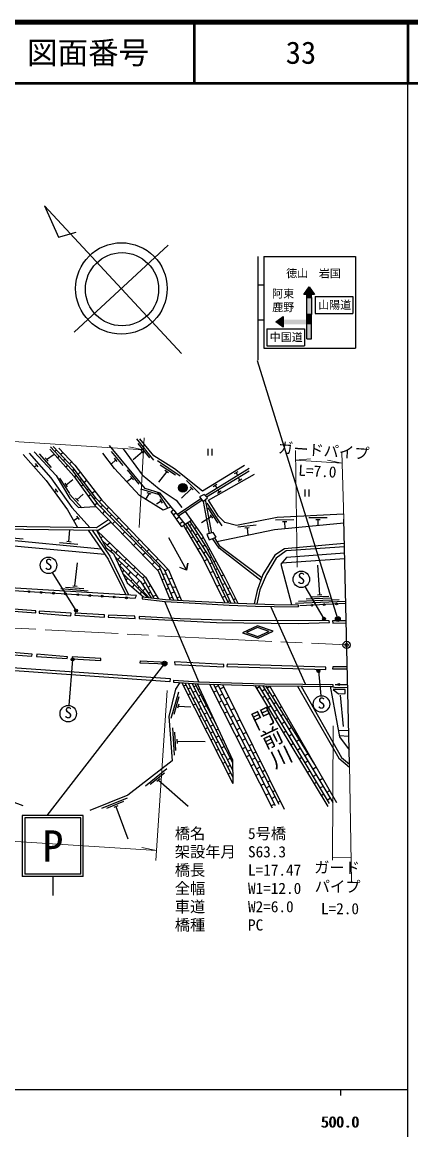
# Model space of a CAD drawing. Units: millimetres at full size, sheet at 1:1000; details may follow other scales. Extents: x 40000 to 680000, y 20000 to 380000.
# Drawn here: x 515812 to 579500, y 198357 to 380000 of the extents above; entities that cross this region are included whole.
import ezdxf
from ezdxf.enums import TextEntityAlignment as Align

# ---------------------------------------------------------------- set-up
doc = ezdxf.new("R2010")
doc.units = ezdxf.units.MM
doc.header["$LTSCALE"] = 1000
doc.header["$PDMODE"] = 32
doc.header["$PDSIZE"] = 500
doc.linetypes.add('CHAIN', pattern=[18.5, 12, -1.5, 3.5, -1.5])
for name, color, linetype, lineweight in [('M-BGD', 7, 'Continuous', 25), ('M-BGD-EXST', 7, 'Continuous', 25), ('M-BMK', 2, 'CHAIN', 13), ('M-BMK-OTRS', 5, 'Continuous', 25), ('M-BMK-SRVR', 3, 'Continuous', 25), ('M-STR-HTXT', 7, 'Continuous', 13), ('M-STR-STR1', 1, 'Continuous', 25), ('M-STR-STRC', 7, 'Continuous', 25), ('M-TTL', 2, 'Continuous', 140), ('M-TTL-BAND', 7, 'Continuous', 25), ('M-TTL-LINE', 7, 'Continuous', 50)]:
    doc.layers.add(name, color=color, linetype=linetype, lineweight=lineweight)
for name, color, linetype in [('M-BMK-HTXT', 7, 'Continuous'), ('M-OTRS', 6, 'Continuous'), ('M-TTL-TXT', 7, 'Continuous')]:
    doc.layers.add(name, color=color, linetype=linetype)
doc.styles.add('@ＭＳ ゴシック', font='')
doc.styles.add('ＭＳ ゴシック', font='')
doc.styles.get('@ＭＳ ゴシック').set_extended_font_data('@MS Gothic')
doc.styles.get('ＭＳ ゴシック').set_extended_font_data('MS Gothic')

msp = doc.modelspace()

# ---------------------------------------------------------------- hatches: boundary and pattern name
at = {"layer": 'M-BGD'}
msp.add_hatch(color=256, dxfattribs=at).paths.add_polyline_path([(541451, 303643, 1), (542851, 303643, 1)])
at = {"layer": 'M-BGD-EXST'}
for points in [[(524875, 283616, -1), (524436, 283377, -0.41421), (524535, 283716, -0.41421)], [(565514, 282275, -1), (565075, 282036, -0.41421), (565174, 282375, -0.41421)], [(524297, 275612, -1), (523858, 275373, -0.41421), (523958, 275712, -0.41421)], [(564576, 273728, -1), (564137, 273489, -0.41421), (564237, 273828, -0.41421)]]:
    msp.add_hatch(color=256, dxfattribs=at).paths.add_polyline_path(points)
at = {"layer": 'M-STR-STRC'}
for points in [[(563227, 335336), (563727, 335336), (562852, 336586), (561977, 335336), (562477, 335336)], [(563227, 334836), (563227, 335336), (562477, 335336), (562477, 334836)], [(562477, 334836), (562477, 332065), (563227, 332065), (563227, 334836)], [(558602, 331711), (558602, 331211), (558602, 330461), (558602, 329961), (557352, 330836)], [(557352, 330836), (557887, 331211), (558602, 331211), (558602, 330461), (558602, 329961)], [(558602, 331211), (562477, 331211), (562477, 330461), (558602, 330461)], [(563227, 330461), (563227, 332065), (562477, 332065), (562477, 331211), (562477, 330461)], [(563227, 330461), (563227, 331211), (562477, 331211), (562477, 330461)], [(562477, 330461), (563227, 330461), (563227, 328086), (562477, 328086)], [(567202, 281926, -0.41421), (567324, 282478, -0.41421), (567876, 282356, -1)], [(538803, 274599, -0.41421), (538926, 275151, -0.41421), (539478, 275028, -1)]]:
    msp.add_hatch(color=256, dxfattribs=at).paths.add_polyline_path(points)
h = msp.add_hatch(color=256, dxfattribs=at)
h.paths.add_polyline_path([(554370, 281000), (551921, 279881), (554466, 279002), (556915, 280121)])
h.paths.add_polyline_path([(556243, 280089), (554383, 280731), (552593, 279913), (554453, 279271)], flags=16)

# ---------------------------------------------------------------- linework, layer by layer
at = {"layer": 'M-BGD'}
for p, q in [((537414, 308173), (534587, 311674)), ((536709, 308568), (534824, 310902)), ((518605, 309223), (520586, 306970)), ((519820, 308294), (521052, 309169)), ((521430, 309859), (521141, 309590)), ((521826, 308855), (521575, 308583)), ((522510, 309412), (522155, 309081)), ((532372, 307272), (530454, 309579)), ((535533, 309547), (533999, 308214)), ((535753, 309275), (535314, 309819)), ((546209, 310034), (546209, 308916)), ((546876, 310034), (546876, 308916)), ((518207, 307346), (517816, 307033)), ((518430, 307076), (517984, 307616)), ((519589, 308557), (520051, 308032)), ((522831, 308355), (522543, 308086)), ((523282, 307294), (522970, 307016)), ((523909, 307907), (523570, 307563)), ((531182, 308233), (530380, 307543)), ((531406, 307964), (530959, 308503)), ((541710, 305552), (537961, 308041)), ((540919, 305717), (538420, 307377)), ((552238, 307297), (545336, 303111)), ((521933, 305213), (523572, 302700)), ((524386, 306642), (524068, 306402)), ((524653, 305627), (524369, 305425)), ((525339, 306180), (524964, 305862)), ((533808, 305216), (532979, 304613)), ((534988, 304242), (533093, 306568)), ((534029, 304945), (533587, 305487)), ((539503, 306297), (538155, 304546)), ((539795, 306103), (539212, 306491)), ((545761, 302377), (552985, 306877)), ((553034, 306357), (546043, 302090)), ((551158, 306280), (550551, 305931)), ((550854, 306106), (551090, 305696)), ((551491, 304906), (551257, 305272)), ((521683, 302911), (521287, 303489)), ((522813, 304414), (523195, 303827)), ((523004, 304120), (524123, 304996)), ((525586, 305022), (525282, 304792)), ((525789, 304120), (525466, 303889)), ((526405, 304816), (525975, 304497)), ((526738, 303467), (526448, 303248)), ((538156, 302565), (535276, 303405)), ((543584, 303550), (541894, 301920)), ((544851, 302693), (542744, 304829)), ((543830, 303301), (543338, 303800)), ((547706, 304207), (547134, 303804)), ((547420, 304006), (547712, 303592)), ((551196, 304717), (551786, 305094)), ((562120, 303351), (562120, 302233)), ((562787, 303351), (562787, 302233)), ((521485, 303200), (521085, 302995)), ((523553, 302602), (525565, 300377)), ((524547, 301950), (525016, 301431)), ((524781, 301690), (525783, 302596)), ((527009, 302504), (526642, 302242)), ((527746, 303098), (527293, 302718)), ((527843, 301976), (527565, 301767)), ((528827, 301715), (528435, 301338)), ((536632, 302697), (536025, 301777)), ((536968, 302599), (536296, 302795)), ((539672, 300338), (538045, 302859)), ((538796, 301142), (538417, 301730)), ((541225, 299255), (545068, 301895)), ((545290, 301617), (541435, 298988)), ((545801, 301699), (546810, 296218)), ((547830, 302767), (548428, 303132)), ((548129, 302949), (547934, 303270)), ((528087, 301076), (527681, 300786)), ((528990, 300761), (528670, 300448)), ((529308, 299796), (528949, 299448)), ((530000, 300467), (529622, 300103)), ((538606, 301436), (537833, 300937)), ((545448, 301422), (546447, 296142)), ((548611, 297403), (546114, 301147)), ((547945, 297861), (546281, 300356)), ((524993, 298714), (524248, 298250)), ((525213, 298442), (524773, 298986)), ((530467, 299224), (530161, 298925)), ((530972, 298096), (530605, 297740)), ((531638, 298742), (531270, 298388)), ((541041, 299489), (540636, 299210)), ((541556, 298835), (541121, 298509)), ((542151, 298079), (541656, 297736)), ((543560, 298282), (542232, 297461)), ((546863, 298942), (545172, 297896)), ((547058, 298651), (546669, 299233)), ((560310, 298401), (557311, 298316)), ((559169, 298069), (558470, 298049)), ((558819, 298059), (558851, 296947)), ((565782, 298709), (562782, 298709)), ((564632, 298409), (563932, 298409)), ((564282, 298409), (564282, 297489)), ((528766, 293596), (491453, 297177)), ((523475, 294836), (523607, 296742)), ((532164, 297458), (531875, 297174)), ((532634, 296399), (532258, 296035)), ((533274, 297020), (532916, 296676)), ((542900, 297112), (542566, 296893)), ((543590, 297642), (543199, 297393)), ((543668, 296654), (543318, 296437)), ((544378, 297107), (544064, 296905)), ((544578, 296104), (544177, 295850)), ((554130, 297528), (551148, 297192)), ((553020, 297101), (552325, 297023)), ((552673, 297062), (552806, 295877)), ((512968, 295525), (515959, 295292)), ((521955, 294663), (524945, 294410)), ((523127, 294865), (523824, 294806)), ((529017, 295688), (528692, 295399)), ((530165, 294589), (529739, 294242)), ((533797, 295759), (533523, 295491)), ((534420, 294574), (534035, 294201)), ((535034, 295168), (534686, 294834)), ((543820, 295628), (543442, 295406)), ((544747, 294951), (544424, 294654)), ((545490, 295437), (545148, 295217)), ((530493, 293542), (530264, 293254)), ((531460, 293349), (531109, 292970)), ((535518, 293969), (535260, 293716)), ((536000, 292959), (535608, 292578)), ((536590, 293530), (536252, 293205)), ((544974, 293767), (544552, 293519)), ((545794, 294213), (545381, 293951)), ((545907, 293121), (545522, 292882)), ((546534, 293545), (546256, 293402)), ((524457, 287546), (524892, 291323)), ((531843, 292288), (531471, 291908)), ((531574, 291136), (536570, 285655)), ((532134, 291258), (531767, 290923)), ((532881, 291988), (532550, 291632)), ((533274, 290960), (532864, 290542)), ((537032, 292393), (536788, 292154)), ((537502, 291426), (537101, 291038)), ((538068, 291974), (537739, 291658)), ((538460, 290908), (538229, 290682)), ((546152, 291866), (545641, 291610)), ((546927, 291328), (546533, 291138)), ((546827, 292288), (546547, 292111)), ((547581, 291649), (547243, 291476)), ((558381, 291315), (568648, 292055)), ((564566, 286104), (564284, 290931)), ((455054, 290543), (534348, 285519)), ((532474, 290149), (532188, 289816)), ((532268, 289644), (536373, 285678)), ((533092, 288848), (532795, 288513)), ((533575, 289845), (533186, 289367)), ((534336, 290595), (534026, 290262)), ((534829, 289517), (534379, 289057)), ((535872, 289124), (535585, 288815)), ((538428, 290305), (537977, 290133)), ((539482, 289465), (538815, 289412)), ((539706, 290249), (539226, 290034)), ((547115, 289926), (546609, 289673)), ((547817, 290357), (547458, 290189)), ((548015, 288999), (547645, 288821)), ((548848, 289353), (548439, 289143)), ((522167, 287125), (526652, 286770)), ((522938, 287365), (525929, 287128)), ((524108, 287574), (524806, 287518)), ((533882, 288604), (533622, 288336)), ((534216, 287762), (533815, 287359)), ((535016, 288432), (534533, 287889)), ((534978, 287402), (534790, 287207)), ((536008, 288094), (535520, 287770)), ((535954, 287119), (535561, 286761)), ((536862, 287556), (536432, 287320)), ((539141, 288660), (538708, 288545)), ((539803, 287135), (539367, 286954)), ((540159, 287955), (539559, 287696)), ((540378, 288794), (539844, 288657)), ((540991, 287373), (540465, 287271)), ((548192, 287683), (547721, 287447)), ((549049, 287953), (548601, 287743)), ((549885, 287283), (549495, 287083)), ((535400, 286618), (535090, 286259)), ((536865, 286530), (536505, 286290)), ((537768, 286009), (537263, 285803)), ((540430, 285689), (539971, 285498)), ((540781, 286567), (540165, 286300)), ((541678, 285782), (541225, 285578)), ((549070, 285854), (548628, 285633)), ((548981, 286929), (548634, 286763)), ((549920, 286255), (549408, 286016)), ((550788, 285446), (550429, 285262)), ((561117, 285066), (567770, 285333)), ((562342, 285415), (566471, 285579)), ((563079, 285744), (566077, 285864)), ((564216, 286090), (564916, 286118)), ((549822, 285130), (549494, 284972)), ((560620, 284745), (568809, 285067)), ((568818, 284676), (561305, 284263)), ((541993, 271671), (550352, 255171)), ((542626, 271301), (542272, 271122)), ((542450, 271646), (550339, 256174)), ((543406, 270827), (542978, 270609)), ((543003, 271615), (550323, 257306)), ((543629, 271580), (550305, 258612)), ((544306, 271171), (543937, 270981)), ((544109, 271553), (547761, 264478)), ((544889, 270650), (544641, 270522)), ((546512, 271464), (556805, 251161)), ((557351, 251497), (547146, 271445)), ((547938, 271178), (547419, 270913)), ((547812, 271425), (557865, 251740)), ((548858, 270958), (548217, 270631)), ((548640, 271400), (558759, 250936)), ((553943, 271238), (565874, 251359)), ((554714, 271000), (554252, 270723)), ((566152, 251886), (554583, 271219)), ((555198, 271200), (566704, 252013)), ((555684, 271189), (563733, 258259)), ((556405, 271057), (555944, 270770)), ((556333, 271183), (567297, 252036)), ((567121, 271367), (569123, 271413)), ((541403, 270154), (540198, 265818)), ((541492, 269351), (540688, 266460)), ((543357, 269867), (542999, 269686)), ((544278, 270319), (543793, 270071)), ((544223, 269230), (543793, 269011)), ((545081, 269670), (544710, 269479)), ((547698, 270366), (547198, 270112)), ((548636, 269811), (548118, 269546)), ((549683, 269289), (549064, 268973)), ((555585, 270555), (555140, 270288)), ((555620, 269486), (555160, 269210)), ((556430, 269146), (555983, 268878)), ((556374, 270080), (556003, 269858)), ((557222, 269630), (556813, 269375)), ((568481, 264521), (567994, 269645)), ((541473, 268162), (541285, 267488)), ((541379, 267825), (543434, 267719)), ((544215, 268185), (543853, 268001)), ((545135, 268654), (544646, 268404)), ((545123, 267471), (544691, 267250)), ((545987, 267914), (545615, 267722)), ((548547, 268708), (548040, 268451)), ((549448, 268221), (548931, 267956)), ((550584, 267467), (549989, 267163)), ((556567, 267903), (556152, 267558)), ((557414, 268410), (557014, 268171)), ((557574, 267238), (557126, 266969)), ((558328, 267698), (557989, 267486)), ((545187, 266277), (544820, 266091)), ((546115, 266751), (545621, 266498)), ((546116, 265531), (545681, 265309)), ((546987, 265978), (546612, 265785)), ((549462, 266919), (548949, 266659)), ((550468, 266224), (549952, 265960)), ((551508, 265598), (550937, 265307)), ((557726, 265966), (557271, 265693)), ((558607, 266494), (558175, 266235)), ((558778, 265230), (558328, 264961)), ((559426, 265781), (559155, 265613)), ((540451, 264296), (540701, 259803)), ((540792, 263564), (540959, 260569)), ((546202, 264286), (545830, 264097)), ((547138, 264764), (546639, 264508)), ((547095, 263615), (546658, 263392)), ((547957, 264057), (547597, 263872)), ((550421, 265043), (549901, 264779)), ((551493, 264218), (550978, 263955)), ((552541, 263511), (551996, 263233)), ((559069, 263722), (558617, 263451)), ((559941, 264351), (559520, 263992)), ((567605, 263847), (569296, 263886)), ((541156, 262433), (541195, 261734)), ((541175, 262083), (545812, 262061)), ((547131, 262465), (546754, 262274)), ((547938, 261969), (547498, 261744)), ((548073, 262946), (547570, 262688)), ((548738, 262379), (548443, 262227)), ((551404, 263122), (550922, 262766)), ((552386, 262468), (551873, 262206)), ((560014, 263169), (559562, 262898)), ((560262, 261728), (559812, 261458)), ((561217, 262300), (560715, 261999)), ((567753, 263023), (569318, 262902)), ((548008, 260746), (547626, 260553)), ((548957, 261231), (548448, 260971)), ((548942, 260005), (548500, 259779)), ((549690, 260333), (549476, 260222)), ((552445, 261088), (551910, 260817)), ((553106, 259794), (552567, 259521)), ((553318, 260645), (552760, 260472)), ((553519, 261532), (552957, 261350)), ((554122, 260313), (553618, 260056)), ((561354, 260934), (560952, 260575)), ((562653, 259994), (562112, 259670)), ((549080, 258642), (548693, 258446)), ((549950, 259300), (549437, 259038)), ((549902, 258128), (549458, 257901)), ((553864, 258313), (553320, 258037)), ((553988, 259331), (553477, 259069)), ((554860, 258821), (554375, 258574)), ((561657, 259398), (561210, 259130)), ((562632, 258803), (562176, 258530)), ((539512, 257552), (536009, 254727)), ((539117, 256848), (536782, 254964)), ((549976, 256885), (549585, 256686)), ((554666, 256745), (554116, 256466)), ((554757, 257827), (554246, 257565)), ((555543, 256288), (555033, 256027)), ((555580, 257364), (555176, 257006)), ((562972, 257200), (562528, 256933)), ((563991, 257810), (563429, 257473)), ((563966, 256579), (563508, 256305)), ((538410, 255892), (537865, 255453)), ((538137, 255672), (543029, 251460)), ((555501, 255113), (554944, 254831)), ((556345, 254717), (555837, 254457)), ((556453, 255600), (556010, 255374)), ((564073, 255360), (563632, 255095)), ((565056, 255949), (564532, 255635)), ((565108, 254675), (564619, 254447)), ((533011, 252759), (528837, 251076)), ((556326, 253501), (555763, 253216)), ((557235, 252974), (556728, 252714)), ((557256, 253976), (556833, 253760)), ((565241, 253407), (564803, 253144)), ((566187, 253974), (565702, 253683)), ((566293, 252698), (565831, 252422)), ((532427, 252200), (529645, 251078)), ((531473, 251492), (530824, 251230)), ((531148, 251361), (533153, 246058)), ((557209, 251775), (556640, 251487)), ((558115, 252238), (557715, 252034))]:
    msp.add_line(p, q, dxfattribs=at)
for points in [[(545336, 303111), (540795, 306729), (537380, 308863), (535073, 311699)], [(515974, 309125), (519756, 304829), (523245, 300015), (524890, 297119)], [(516942, 309328), (520521, 305256), (523943, 300397), (526935, 297089)], [(517762, 309565), (521367, 305658), (523645, 301876), (525044, 300405), (527842, 300590)], [(520353, 309954), (524295, 305528), (527761, 300674), (538104, 290003), (540056, 285293)], [(520446, 310335), (523875, 306657), (528192, 300936), (538292, 290619), (540615, 285262)], [(541386, 285219), (539162, 290178), (527914, 301881), (524221, 306865), (520889, 310439)], [(521815, 310159), (524419, 307358), (528888, 301636), (539787, 290164), (541934, 285188)], [(540206, 300540), (538893, 299990), (535033, 302396), (530925, 306831), (529029, 309312)], [(540640, 299999), (538417, 302768), (535948, 303546), (530135, 310557)], [(532363, 310059), (535470, 305774), (538288, 303477), (541059, 301599), (541950, 300433)], [(568475, 299318), (557580, 298756), (550952, 297456), (548999, 297938), (548011, 298973), (546348, 301599), (553868, 305886)], [(540640, 299999), (542472, 297671), (541991, 297252), (540251, 299766), (540604, 300044)], [(542542, 299743), (545293, 295794), (549035, 289013), (551152, 284705)], [(463167, 297559), (528250, 296680), (530332, 298022)], [(529976, 298389), (527999, 297074), (463266, 298013)], [(543287, 298113), (546023, 293856), (550706, 284721)], [(547704, 294821), (557166, 296779), (568513, 297912)], [(529373, 292704), (492860, 296055), (484480, 297271)], [(526651, 296701), (529913, 291912), (532785, 286112)], [(527281, 296693), (530172, 292413), (533237, 286085)], [(527977, 296683), (536033, 288971), (538080, 285478)], [(527977, 296683), (529588, 293790), (530776, 292849), (533008, 288054), (535667, 285761)], [(542232, 297461), (545444, 292003), (549047, 284794)], [(542558, 297663), (546290, 291645), (549594, 284763)], [(542896, 297872), (546598, 292031), (550001, 284746)], [(528906, 295015), (535642, 288762), (537397, 285558)], [(539793, 295476), (542748, 290122), (542941, 291309), (542748, 290122), (541643, 290564)], [(554898, 288468), (548069, 293758), (547015, 295337)], [(547308, 295439), (548100, 294204), (555063, 288924)], [(568592, 294507), (558818, 293632), (557194, 292612), (555237, 289403), (554300, 286823), (553839, 284610)], [(568605, 293941), (559068, 293294), (557444, 292129), (555861, 289422), (554737, 286883), (554267, 284596)], [(568628, 292923), (559137, 292188), (558195, 291101), (559951, 284486)], [(534348, 285519), (534534, 286006), (455148, 290816)], [(530999, 292371), (535198, 288254), (536959, 285609)], [(568883, 281850), (566654, 281807), (566696, 281423), (568891, 281474)], [(448061, 278744), (540057, 272389), (540011, 271838), (483697, 275819)], [(569057, 274280), (566734, 274307), (566685, 273929), (569063, 273983)], [(487045, 272004), (494231, 266352), (499993, 259506), (503703, 256648), (508213, 254378), (515944, 251519)], [(541631, 271692), (540950, 270619), (539821, 266132), (540412, 258843), (533123, 253245), (526885, 250746)], [(544479, 271532), (550299, 259024), (550352, 255171)], [(560908, 271139), (567685, 259322), (569432, 257855)], [(561522, 271134), (568116, 259398), (569423, 258332)], [(566305, 271087), (567787, 262831), (569370, 260672)], [(566305, 271087), (567235, 270885), (569134, 270928)]]:
    msp.add_lwpolyline(points, dxfattribs=at)
for points in [[(544866, 302147), (545448, 301422), (546155, 301976), (545609, 302531)], [(546055, 296060), (546439, 295136), (547591, 295537), (547137, 296287)], [(512985, 283869), (512970, 283518), (518028, 283135), (518028, 283469)], [(518583, 283422), (518601, 283066), (523798, 282672), (523845, 283075)], [(524492, 283069), (524439, 282746), (529328, 282424), (529306, 282784)], [(529939, 282753), (529902, 282431), (534339, 282236), (534286, 282573)], [(534999, 282535), (534979, 282183), (547674, 281527), (561066, 281368), (566171, 281528), (566138, 281825), (550288, 281857), (541694, 282156)], [(512884, 276724), (512869, 276388), (517382, 276038), (517455, 276359)], [(518188, 276373), (518144, 275994), (523212, 275658), (523227, 275936)], [(528729, 275631), (524025, 275929), (524011, 275593), (528676, 275329)], [(535183, 275252), (539495, 275062), (539471, 274717), (535135, 274907)], [(540781, 275082), (540805, 274687), (548851, 274293), (548851, 274651)], [(549381, 274703), (549351, 274341), (565565, 273842), (565557, 274241)], [(566788, 270547), (567643, 269873), (568762, 269898), (568736, 270573)]]:
    msp.add_lwpolyline(points, close=True, dxfattribs=at)
for centre, radius in [((542151, 303643), 700), ((516930, 286623), 150), ((518926, 286496), 150), ((520922, 286370), 150), ((522918, 286243), 150), ((524914, 286117), 150), ((526910, 285991), 150), ((528906, 285864), 150), ((530902, 285738), 150), ((532898, 285611), 150), ((563302, 284372), 150), ((565299, 284482), 150), ((567296, 284592), 150), ((567715, 271380), 150)]:
    msp.add_circle(centre, radius, dxfattribs=at)
at = {"layer": 'M-BGD-EXST'}
for p, q in [((524655, 283496), (520809, 289771)), ((565294, 282156), (562205, 287449)), ((524078, 275492), (523477, 267950)), ((564357, 273608), (564733, 269527))]:
    msp.add_line(p, q, dxfattribs=at)
for centre, radius in [((520128, 290937), 1350), ((561549, 288628), 1350), ((524655, 283496), 250), ((565294, 282156), 250), ((524078, 275492), 250), ((564357, 273608), 250), ((564861, 268183), 1350), ((523363, 266605), 1350)]:
    msp.add_circle(centre, radius, dxfattribs=at)
at = {"layer": 'M-BMK'}
msp.add_lwpolyline([(370002, 289628), (409306, 287051), (444777, 284771), (469410, 283121), (501086, 281328), (544740, 279031), (568974, 277871)], dxfattribs=at)
at = {"layer": 'M-BMK-OTRS'}
msp.add_line((569423, 258332), (568500, 298501), dxfattribs=at)
at = {"layer": 'M-BMK-SRVR'}
for p, q in [((541894, 325655), (519459, 349895)), ((519459, 349895), (521782, 344726)), ((521782, 344726), (524664, 345560)), ((524339, 329164), (539751, 343429))]:
    msp.add_line(p, q, dxfattribs=at)
for centre, radius in [((532076, 336325), 7500), ((532177, 336203), 6000), ((568974, 277871), 600)]:
    msp.add_circle(centre, radius, dxfattribs=at)
at = {"layer": 'M-OTRS'}
msp.add_point((568974, 277871), dxfattribs=at)
at = {"layer": 'M-STR-HTXT'}
for p, q in [((535708, 309844), (456562, 314930)), ((534964, 297117), (535825, 311846)), ((535708, 309844), (533304, 310341)), ((560590, 309768), (560857, 290610)), ((568500, 298501), (568173, 309506)), ((560612, 308193), (563060, 308369)), ((560612, 308193), (568227, 307675)), ((568227, 307675), (565825, 308181)), ((537721, 242518), (539559, 270418)), ((566662, 242591), (566761, 264584)), ((569423, 258332), (569774, 239010)), ((537829, 244171), (535425, 244667)), ((566663, 243007), (569700, 243062))]:
    msp.add_line(p, q, dxfattribs=at)
msp.add_lwpolyline([(537829, 244171), (495978, 246831), (445245, 249938)], dxfattribs=at)
at = {"layer": 'M-STR-STR1'}
for p, q in [((535502, 285780), (535461, 285432)), ((544756, 271839), (539193, 284995)), ((562213, 271448), (556568, 284187)), ((561020, 284471), (561015, 284121)), ((540620, 272070), (540602, 271749)), ((566735, 271404), (566732, 271082))]:
    msp.add_line(p, q, dxfattribs=at)
for points in [[(535461, 285432), (539262, 284986), (544141, 284714), (549737, 284404), (554061, 284251), (557095, 284174), (561015, 284121)], [(535502, 285780), (539292, 285336), (544160, 285064), (549753, 284754), (554072, 284601), (557102, 284524), (561020, 284471)], [(540602, 271749), (544711, 271519), (555496, 271191), (561788, 271131), (566732, 271082)], [(540620, 272070), (544725, 271840), (555503, 271512), (561791, 271452), (566735, 271404)]]:
    msp.add_lwpolyline(points, dxfattribs=at)
at = {"layer": 'M-STR-STRC'}
for p, q in [((554410, 341556), (554410, 324556)), ((555410, 341556), (555410, 326556)), ((555410, 341556), (570410, 341556)), ((570410, 341556), (570410, 326556)), ((554410, 336931), (555410, 336931)), ((561977, 335336), (562852, 336586)), ((562852, 336586), (563727, 335336)), ((563727, 335336), (561977, 335336)), ((562477, 334836), (562477, 335336)), ((563227, 334836), (563227, 335336)), ((563821, 335000), (570021, 335000)), ((563821, 335000), (563821, 332200)), ((570021, 335000), (570021, 332200)), ((554410, 331181), (555410, 331181)), ((557352, 330836), (558602, 331711)), ((558602, 329961), (557352, 330836)), ((558602, 331711), (558602, 329961)), ((562477, 328086), (562477, 332065)), ((563227, 328086), (563227, 332065)), ((563821, 332200), (570021, 332200)), ((555884, 329698), (562084, 329698)), ((555884, 329698), (555884, 326898)), ((562084, 329698), (562084, 326898)), ((562477, 328086), (563227, 328086)), ((555410, 326556), (570410, 326556)), ((555884, 326898), (562084, 326898)), ((567539, 282141), (554388, 324476)), ((539141, 274814), (519850, 249908)), ((525834, 249908), (515834, 249908)), ((515834, 249908), (515834, 239908)), ((525441, 249515), (516226, 249515)), ((516226, 249515), (516226, 240301)), ((525440, 240301), (525441, 249515)), ((525833, 239909), (525834, 249908)), ((525834, 239908), (515834, 239908)), ((525440, 240301), (516226, 240301)), ((520834, 239908), (520834, 236766))]:
    msp.add_line(p, q, dxfattribs=at)
for points in [[(562477, 332065), (562477, 334836), (563227, 334836), (563227, 332065)], [(554370, 281000), (551921, 279881), (554466, 279002), (556915, 280121)], [(554383, 280731), (552593, 279913), (554453, 279271), (556243, 280089)]]:
    msp.add_lwpolyline(points, close=True, dxfattribs=at)
for centre in [(567539, 282141), (539141, 274814)]:
    msp.add_circle(centre, 400, dxfattribs=at)
at = {"layer": 'M-TTL'}
msp.add_line((680000, 380000), (40000, 380000), dxfattribs=at)
at = {"layer": 'M-TTL-BAND'}
for p, q in [((579000, 20000), (579000, 370000)), ((40000, 205000), (579000, 205000)), ((568000, 205000), (568000, 204000))]:
    msp.add_line(p, q, dxfattribs=at)
at = {"layer": 'M-TTL-LINE'}
for p, q in [((543997, 380000), (543997, 370000)), ((579000, 380000), (579000, 370000)), ((40000, 370000), (680000, 370000))]:
    msp.add_line(p, q, dxfattribs=at)

# ---------------------------------------------------------------- texts
at = {"layer": 'M-BGD-EXST', "style": 'ＭＳ ゴシック'}
for p in [(519473, 289645), (560894, 287336), (564206, 266891), (522708, 265313)]:
    msp.add_text('S', height=1833, rotation=358.508, dxfattribs=at).set_placement(p, align=Align.BOTTOM_LEFT)
at = {"layer": 'M-BMK-HTXT', "style": '@ＭＳ ゴシック'}
msp.add_text('門前川', height=2566, rotation=295.346, dxfattribs=at).set_placement((552574, 266538), align=Align.BOTTOM_LEFT)
at = {"layer": 'M-STR-HTXT', "style": 'ＭＳ ゴシック'}
for s, rotation, p in [('ガードパイプ', 356.029, (557645, 308802)), ('L=7.0', 356.894, (561001, 305082)), ('ガード', 359.303, (563644, 239951)), ('パイプ', 359.303, (563733, 236841)), ('L=2.0', 359.861, (564772, 233174))]:
    msp.add_text(s, height=1833, rotation=rotation, dxfattribs=at).set_placement(p, align=Align.BOTTOM_LEFT)
for s, p in [('橋名', (540815, 245490)), ('5号橋', (552815, 245490)), ('架設年月', (540815, 242490)), ('S63.3', (552815, 242490)), ('橋長', (540815, 239490)), ('L=17.47', (552815, 239490)), ('全幅', (540815, 236490)), ('W1=12.0', (552815, 236490)), ('車道', (540815, 233490)), ('W2=6.0', (552815, 233490)), ('橋種', (540815, 230490)), ('PC', (552815, 230490))]:
    msp.add_text(s, height=1833, dxfattribs=at).set_placement(p, align=Align.BOTTOM_LEFT)
at = {"layer": 'M-STR-STRC', "style": 'ＭＳ ゴシック'}
for s, height, p in [('徳山', 1320, (560873, 338815)), ('岩国', 1320, (566235, 338791)), ('阿東', 1320, (558578, 335482)), ('山陽道', 1320, (567021, 333635)), ('鹿野', 1320, (558578, 333243)), ('中国道', 1320, (559084, 328333)), ('P', 5132, (520834, 244908))]:
    msp.add_text(s, height=height, dxfattribs=at).set_placement(p, align=Align.MIDDLE_CENTER)
at = {"layer": 'M-TTL-BAND', "style": 'ＭＳ ゴシック'}
for p in [(567844, 198195), (568000, 198195)]:
    msp.add_text('500.0', height=1833, dxfattribs=at).set_placement(p, align=Align.BOTTOM_CENTER)
at = {"layer": 'M-TTL-TXT', "style": 'ＭＳ ゴシック'}
for s, p in [('図面番号', (526622, 375000)), ('33', (561497, 375000))]:
    msp.add_text(s, height=3666, dxfattribs=at).set_placement(p, align=Align.MIDDLE_CENTER)

doc.saveas('drawing.dxf')
